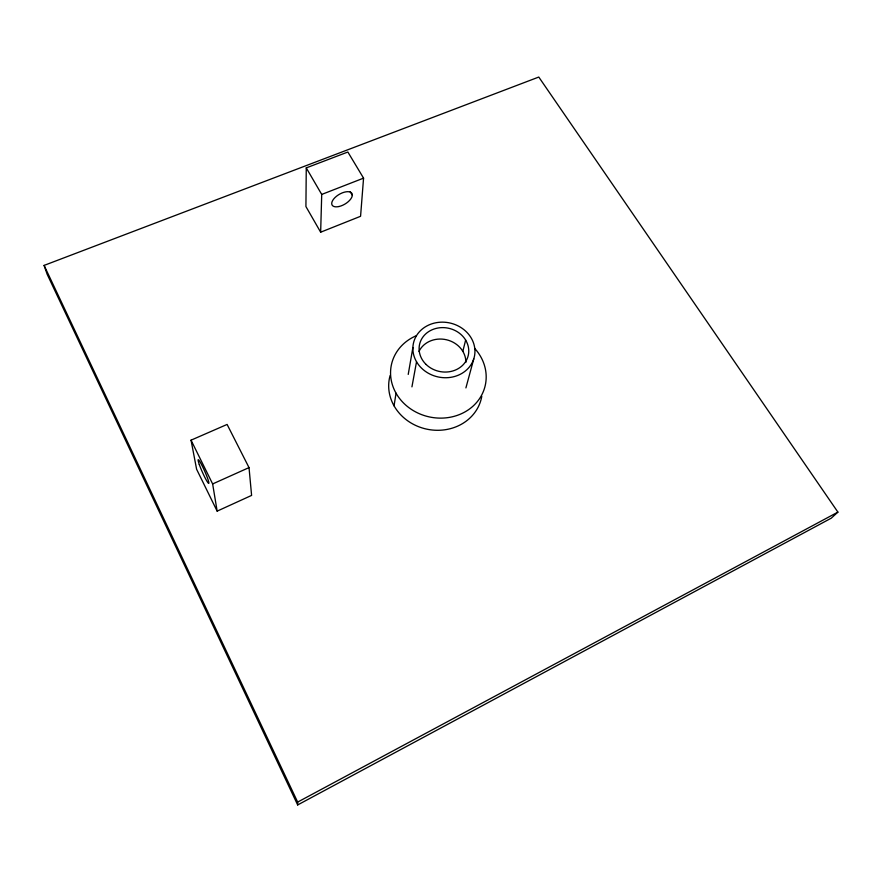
<?xml version="1.0" encoding="UTF-8"?>
<svg xmlns="http://www.w3.org/2000/svg" width="882" height="882" viewBox="0 0 882 882"><rect width="100%" height="100%" fill="white"/><g stroke="black" fill="none" stroke-linecap="round" stroke-linejoin="round"><path stroke-width="1.32" d="M306.263 167.889L305.922 206.542L320.651 232.198L360.573 216.288L363.56 178.142L347.872 152.024L306.263 167.889L321.721 194.437L320.651 232.198M394.045 405.83L396.051 393.207M408.223 374.42L412.886 347.53M411.938 386.867L416.536 361.752M462.818 351.345L465.652 340.088M465.905 387.915L473.777 358.875A31.19 27.607 12.5 0 0 436.281 322.691A31.19 27.607 12.5 0 0 421.662 368.268A31.19 27.607 12.5 0 0 473.777 358.875M837.9 512.111L831.285 518.153L297.675 804.946L47.143 274.236L44.1 265.405L538.781 77.054L837.9 512.111L297.664 802.091L297.675 804.946M217.148 511.13L251.602 495.408L249.022 467.603L227.104 424.44L191.041 440.173L196.609 469.257L217.148 511.13L212.639 483.942L191.041 440.173M212.639 483.942L249.022 467.603M321.721 194.437L363.56 178.142M350.22 191.736L352.315 195.275M44.1 265.405L297.664 802.091M418.983 351.444A24.531 21.807 12.5 0 1 446.512 339.768A24.531 21.807 12.5 0 1 465.861 362.447M481.793 396.294A47.055 42.281 12.5 0 1 426.116 429.005A47.055 42.281 12.5 0 1 390.109 375.5M474.582 348.302A48.036 42.942 12.5 0 1 466.787 410.847A48.036 42.942 12.5 0 1 397.892 396.172A48.036 42.942 12.5 0 1 416.006 335.833M426.105 364.464A24.961 22.083 12.5 0 0 467.813 357.023A24.961 22.083 12.5 0 0 437.88 328.027A24.961 22.083 12.5 0 0 426.105 364.464M199.31 464.571A12.899 1.246 66 0 0 208.527 483.325A12.899 1.246 66 0 0 202.717 466.942A12.899 1.246 66 0 0 199.31 464.571M338.942 206.531A11.488 5.634 -30.5 0 0 352.072 193.742A11.488 5.634 -30.5 0 0 335.05 197.513A11.488 5.634 -30.5 0 0 338.942 206.531"/></g></svg>
